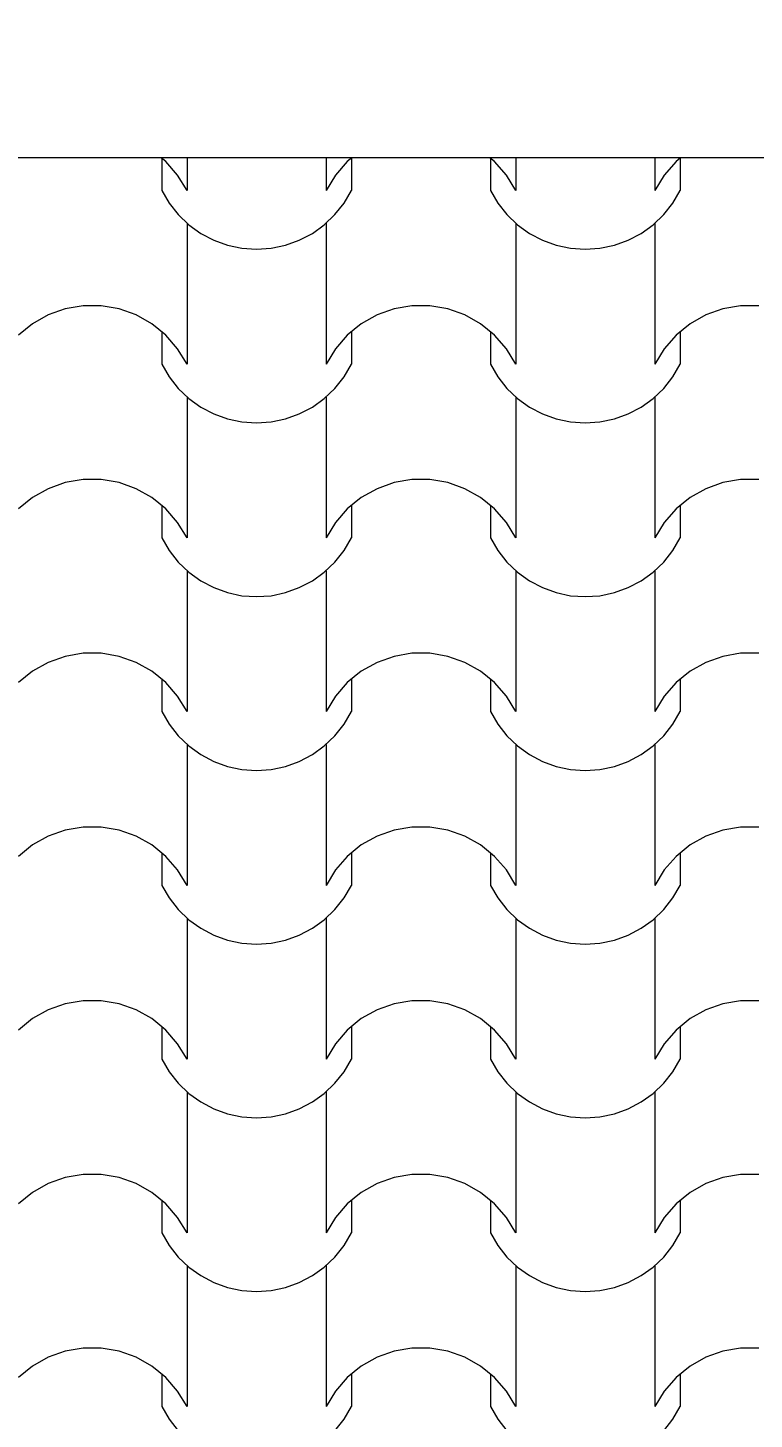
# Model space of a CAD drawing. Header units: millimetres. Extents: x 318905 to 439572, y -5133 to 105868.
# Drawn here: x 366355 to 366983, y 6543 to 7747 of the extents above; entities that cross this region are included whole.
import ezdxf

# ---------------------------------------------------------------- set-up
doc = ezdxf.new("R2010")
doc.units = ezdxf.units.MM
doc.header["$MEASUREMENT"] = 0
for name, color, linetype, lineweight in [('0_Stylo_No__98', 154, 'Continuous', 0), ('2D -  Dessin général_Stylo_No__1', 7, 'Continuous', 5), ('OMBRES_Stylo_No__1', 7, 'Continuous', 5)]:
    doc.layers.add(name, color=color, linetype=linetype, lineweight=lineweight)
doc.layers.add('OMBRES_Stylo_No__82', color=7, linetype='Continuous', lineweight=13, true_color=0xaaaaaa)
doc.styles.add('STYLE_GENERE_3', font='')
doc.styles.get('STYLE_GENERE_3').set_extended_font_data('Arial')
doc.dimstyles.new('STYLE_GENERE__1', dxfattribs={"dimtxt": 200, "dimasz": 142.5, "dimexe": 0.18, "dimexo": 500, "dimgap": 0.09, "dimtad": 0, "dimtih": 1, "dimtoh": 1, "dimlfac": 0.001, "dimzin": 0, "dimdsep": 46, "dimtxsty": 'STYLE_GENERE_3', "dimblk": 'ARROWHEAD_6', "dimblk1": 'ARROWHEAD_6', "dimblk2": 'ARROWHEAD_6', "dimcen": 0.09, "dimclrd": 154, "dimclre": 154, "dimclrt": 154, "dimazin": 0, "dimtfac": 1, "dimtdec": 4, "dimtmove": 0, "dimatfit": 3, "dimfxl": 0, "dimtolj": 1, "dimtzin": 0, "dimarcsym": 0})

# ---------------------------------------------------------------- blocks, each defined once
blk = doc.blocks.new('*X107')
at = {"layer": 'OMBRES_Stylo_No__82', "linetype": 'Continuous'}
for p, q in [((366473.9, 7631.3), (366470, 7634.5)), ((366470.4, 7634.2), (366470.4, 7606.2)), ((366492.4, 7634.5), (366492.4, 7606.2)), ((366612.6, 7634.5), (366612.6, 7606.2)), ((366634.9, 7634.5), (366631, 7631.3)), ((366634.6, 7634.2), (366634.6, 7606.2)), ((366758.4, 7631.3), (366754.5, 7634.5)), ((366754.8, 7634.2), (366754.8, 7606.2)), ((366776.8, 7634.5), (366776.8, 7606.2)), ((366897.1, 7634.5), (366897.1, 7606.2)), ((366919.4, 7634.5), (366915.5, 7631.3)), ((366919.1, 7634.2), (366919.1, 7606.2)), ((366484.2, 7619.5), (366473.9, 7631.3)), ((366631, 7631.3), (366620.7, 7619.5)), ((366768.7, 7619.5), (366758.4, 7631.3)), ((366915.5, 7631.3), (366905.2, 7619.5)), ((366492.4, 7606.2), (366484.2, 7619.5)), ((366620.7, 7619.5), (366612.6, 7606.2)), ((366776.8, 7606.2), (366768.7, 7619.5)), ((366905.2, 7619.5), (366897.1, 7606.2)), ((366470.4, 7606.2), (366476.8, 7595.2)), ((366628.2, 7595.2), (366634.6, 7606.2)), ((366754.8, 7606.2), (366761.3, 7595.2)), ((366912.6, 7595.2), (366919.1, 7606.2)), ((366476.8, 7595.2), (366484.7, 7585.3)), ((366620.3, 7585.3), (366628.2, 7595.2)), ((366761.3, 7595.2), (366769.2, 7585.3)), ((366904.8, 7585.3), (366912.6, 7595.2)), ((366484.7, 7585.3), (366493.9, 7576.5)), ((366492.4, 7577.8), (366492.4, 7516.8)), ((366493.9, 7576.5), (366504.2, 7569.1)), ((366600.8, 7569.1), (366611.1, 7576.5)), ((366611.1, 7576.5), (366620.3, 7585.3)), ((366612.6, 7577.8), (366612.6, 7516.8)), ((366769.2, 7585.3), (366778.4, 7576.5)), ((366776.8, 7577.8), (366776.8, 7516.8)), ((366778.4, 7576.5), (366788.7, 7569.1)), ((366885.3, 7569.1), (366895.6, 7576.5)), ((366895.6, 7576.5), (366904.8, 7585.3)), ((366897.1, 7577.8), (366897.1, 7516.8)), ((366504.2, 7569.1), (366515.4, 7563.1)), ((366515.4, 7563.1), (366527.4, 7558.8)), ((366577.6, 7558.8), (366589.5, 7563.1)), ((366589.5, 7563.1), (366600.8, 7569.1)), ((366788.7, 7569.1), (366799.9, 7563.1)), ((366799.9, 7563.1), (366811.9, 7558.8)), ((366862.1, 7558.8), (366874, 7563.1)), ((366874, 7563.1), (366885.3, 7569.1)), ((366527.4, 7558.8), (366539.8, 7556.2)), ((366539.8, 7556.2), (366552.5, 7555.3)), ((366552.5, 7555.3), (366565.2, 7556.2)), ((366565.2, 7556.2), (366577.6, 7558.8)), ((366811.9, 7558.8), (366824.3, 7556.2)), ((366824.3, 7556.2), (366837, 7555.3)), ((366837, 7555.3), (366849.6, 7556.2)), ((366849.6, 7556.2), (366862.1, 7558.8)), ((366492.4, 7516.8), (366492.4, 7455.8)), ((366612.6, 7516.8), (366612.6, 7455.8)), ((366776.8, 7516.8), (366776.8, 7455.8)), ((366897.1, 7516.8), (366897.1, 7455.8)), ((366387, 7503.7), (366372.3, 7498.5)), ((366402.4, 7506.3), (366387, 7503.7)), ((366410.2, 7506.3), (366402.4, 7506.3)), ((366418.1, 7506.3), (366410.2, 7506.3)), ((366433.5, 7503.7), (366418.1, 7506.3)), ((366448.2, 7498.5), (366433.5, 7503.7)), ((366671.5, 7503.7), (366656.8, 7498.5)), ((366686.9, 7506.3), (366671.5, 7503.7)), ((366694.7, 7506.3), (366686.9, 7506.3)), ((366702.5, 7506.3), (366694.7, 7506.3)), ((366717.9, 7503.7), (366702.5, 7506.3)), ((366732.7, 7498.5), (366717.9, 7503.7)), ((366956, 7503.7), (366941.3, 7498.5)), ((366971.4, 7506.3), (366956, 7503.7)), ((366979.2, 7506.3), (366971.4, 7506.3)), ((366987, 7506.3), (366979.2, 7506.3)), ((366358.7, 7490.8), (366346.5, 7481)), ((366372.3, 7498.5), (366358.7, 7490.8)), ((366461.8, 7490.8), (366448.2, 7498.5)), ((366473.9, 7481), (366461.8, 7490.8)), ((366643.1, 7490.8), (366631, 7481)), ((366656.8, 7498.5), (366643.1, 7490.8)), ((366746.3, 7490.8), (366732.7, 7498.5)), ((366758.4, 7481), (366746.3, 7490.8)), ((366927.6, 7490.8), (366915.5, 7481)), ((366941.3, 7498.5), (366927.6, 7490.8)), ((366470.4, 7483.9), (366470.4, 7455.8)), ((366484.2, 7469.2), (366473.9, 7481)), ((366631, 7481), (366620.7, 7469.2)), ((366634.6, 7483.9), (366634.6, 7455.8)), ((366754.8, 7483.9), (366754.8, 7455.8)), ((366768.7, 7469.2), (366758.4, 7481)), ((366915.5, 7481), (366905.2, 7469.2)), ((366919.1, 7483.9), (366919.1, 7455.8)), ((366492.4, 7455.8), (366484.2, 7469.2)), ((366620.7, 7469.2), (366612.6, 7455.8)), ((366776.8, 7455.8), (366768.7, 7469.2)), ((366905.2, 7469.2), (366897.1, 7455.8)), ((366470.4, 7455.8), (366476.8, 7444.9)), ((366628.2, 7444.9), (366634.6, 7455.8)), ((366754.8, 7455.8), (366761.3, 7444.9)), ((366912.6, 7444.9), (366919.1, 7455.8)), ((366476.8, 7444.9), (366484.7, 7434.9)), ((366620.3, 7434.9), (366628.2, 7444.9)), ((366761.3, 7444.9), (366769.2, 7434.9)), ((366904.8, 7434.9), (366912.6, 7444.9)), ((366484.7, 7434.9), (366493.9, 7426.2)), ((366611.1, 7426.2), (366620.3, 7434.9)), ((366769.2, 7434.9), (366778.4, 7426.2)), ((366895.6, 7426.2), (366904.8, 7434.9)), ((366492.4, 7427.4), (366492.4, 7366.5)), ((366493.9, 7426.2), (366504.2, 7418.7)), ((366504.2, 7418.7), (366515.4, 7412.8)), ((366589.5, 7412.8), (366600.8, 7418.7)), ((366600.8, 7418.7), (366611.1, 7426.2)), ((366612.6, 7427.4), (366612.6, 7366.5)), ((366776.8, 7427.4), (366776.8, 7366.5)), ((366778.4, 7426.2), (366788.7, 7418.7)), ((366788.7, 7418.7), (366799.9, 7412.8)), ((366874, 7412.8), (366885.3, 7418.7)), ((366885.3, 7418.7), (366895.6, 7426.2)), ((366897.1, 7427.4), (366897.1, 7366.5)), ((366515.4, 7412.8), (366527.4, 7408.5)), ((366527.4, 7408.5), (366539.8, 7405.9)), ((366539.8, 7405.9), (366552.5, 7405)), ((366552.5, 7405), (366565.2, 7405.9)), ((366565.2, 7405.9), (366577.6, 7408.5)), ((366577.6, 7408.5), (366589.5, 7412.8)), ((366799.9, 7412.8), (366811.9, 7408.5)), ((366811.9, 7408.5), (366824.3, 7405.9)), ((366824.3, 7405.9), (366837, 7405)), ((366837, 7405), (366849.6, 7405.9)), ((366849.6, 7405.9), (366862.1, 7408.5)), ((366862.1, 7408.5), (366874, 7412.8)), ((366492.4, 7366.5), (366492.4, 7305.5)), ((366612.6, 7366.5), (366612.6, 7305.5)), ((366776.8, 7366.5), (366776.8, 7305.5)), ((366897.1, 7366.5), (366897.1, 7305.5)), ((366372.3, 7348.1), (366358.7, 7340.5)), ((366387, 7353.4), (366372.3, 7348.1)), ((366402.4, 7356), (366387, 7353.4)), ((366410.2, 7356), (366402.4, 7356)), ((366418.1, 7356), (366410.2, 7356)), ((366433.5, 7353.4), (366418.1, 7356)), ((366448.2, 7348.1), (366433.5, 7353.4)), ((366461.8, 7340.5), (366448.2, 7348.1)), ((366656.8, 7348.1), (366643.1, 7340.5)), ((366671.5, 7353.4), (366656.8, 7348.1)), ((366686.9, 7356), (366671.5, 7353.4)), ((366694.7, 7356), (366686.9, 7356)), ((366702.5, 7356), (366694.7, 7356)), ((366717.9, 7353.4), (366702.5, 7356)), ((366732.7, 7348.1), (366717.9, 7353.4)), ((366746.3, 7340.5), (366732.7, 7348.1)), ((366941.3, 7348.1), (366927.6, 7340.5)), ((366956, 7353.4), (366941.3, 7348.1)), ((366971.4, 7356), (366956, 7353.4)), ((366979.2, 7356), (366971.4, 7356)), ((366987, 7356), (366979.2, 7356)), ((366358.7, 7340.5), (366346.5, 7330.6)), ((366473.9, 7330.6), (366461.8, 7340.5)), ((366470.4, 7333.5), (366470.4, 7305.5)), ((366643.1, 7340.5), (366631, 7330.6)), ((366634.6, 7333.5), (366634.6, 7305.5)), ((366758.4, 7330.6), (366746.3, 7340.5)), ((366754.8, 7333.5), (366754.8, 7305.5)), ((366927.6, 7340.5), (366915.5, 7330.6)), ((366919.1, 7333.5), (366919.1, 7305.5)), ((366484.2, 7318.8), (366473.9, 7330.6)), ((366631, 7330.6), (366620.7, 7318.8)), ((366768.7, 7318.8), (366758.4, 7330.6)), ((366915.5, 7330.6), (366905.2, 7318.8)), ((366492.4, 7305.5), (366484.2, 7318.8)), ((366620.7, 7318.8), (366612.6, 7305.5)), ((366776.8, 7305.5), (366768.7, 7318.8)), ((366905.2, 7318.8), (366897.1, 7305.5)), ((366470.4, 7305.5), (366476.8, 7294.5)), ((366628.2, 7294.5), (366634.6, 7305.5)), ((366754.8, 7305.5), (366761.3, 7294.5)), ((366912.6, 7294.5), (366919.1, 7305.5)), ((366476.8, 7294.5), (366484.7, 7284.6)), ((366620.3, 7284.6), (366628.2, 7294.5)), ((366761.3, 7294.5), (366769.2, 7284.6)), ((366904.8, 7284.6), (366912.6, 7294.5)), ((366484.7, 7284.6), (366493.9, 7275.8)), ((366492.4, 7277.1), (366492.4, 7216.1)), ((366493.9, 7275.8), (366504.2, 7268.4)), ((366600.8, 7268.4), (366611.1, 7275.8)), ((366611.1, 7275.8), (366620.3, 7284.6)), ((366612.6, 7277.1), (366612.6, 7216.1)), ((366769.2, 7284.6), (366778.4, 7275.8)), ((366776.8, 7277.1), (366776.8, 7216.1)), ((366778.4, 7275.8), (366788.7, 7268.4)), ((366885.3, 7268.4), (366895.6, 7275.8)), ((366895.6, 7275.8), (366904.8, 7284.6)), ((366897.1, 7277.1), (366897.1, 7216.1)), ((366504.2, 7268.4), (366515.4, 7262.5)), ((366515.4, 7262.5), (366527.4, 7258.2)), ((366577.6, 7258.2), (366589.5, 7262.5)), ((366589.5, 7262.5), (366600.8, 7268.4)), ((366788.7, 7268.4), (366799.9, 7262.5)), ((366799.9, 7262.5), (366811.9, 7258.2)), ((366862.1, 7258.2), (366874, 7262.5)), ((366874, 7262.5), (366885.3, 7268.4)), ((366527.4, 7258.2), (366539.8, 7255.5)), ((366539.8, 7255.5), (366552.5, 7254.7)), ((366552.5, 7254.7), (366565.2, 7255.5)), ((366565.2, 7255.5), (366577.6, 7258.2)), ((366811.9, 7258.2), (366824.3, 7255.5)), ((366824.3, 7255.5), (366837, 7254.7)), ((366837, 7254.7), (366849.6, 7255.5)), ((366849.6, 7255.5), (366862.1, 7258.2)), ((366492.4, 7216.1), (366492.4, 7155.2)), ((366612.6, 7216.1), (366612.6, 7155.2)), ((366776.8, 7216.1), (366776.8, 7155.2)), ((366897.1, 7216.1), (366897.1, 7155.2)), ((366387, 7203), (366372.3, 7197.8)), ((366402.4, 7205.7), (366387, 7203)), ((366410.2, 7205.7), (366402.4, 7205.7)), ((366418.1, 7205.7), (366410.2, 7205.7)), ((366433.5, 7203), (366418.1, 7205.7)), ((366448.2, 7197.8), (366433.5, 7203)), ((366671.5, 7203), (366656.8, 7197.8)), ((366686.9, 7205.7), (366671.5, 7203)), ((366694.7, 7205.7), (366686.9, 7205.7)), ((366702.5, 7205.7), (366694.7, 7205.7)), ((366717.9, 7203), (366702.5, 7205.7)), ((366732.7, 7197.8), (366717.9, 7203)), ((366956, 7203), (366941.3, 7197.8)), ((366971.4, 7205.7), (366956, 7203)), ((366979.2, 7205.7), (366971.4, 7205.7)), ((366987, 7205.7), (366979.2, 7205.7)), ((366358.7, 7190.1), (366346.5, 7180.3)), ((366372.3, 7197.8), (366358.7, 7190.1)), ((366461.8, 7190.1), (366448.2, 7197.8)), ((366473.9, 7180.3), (366461.8, 7190.1)), ((366643.1, 7190.1), (366631, 7180.3)), ((366656.8, 7197.8), (366643.1, 7190.1)), ((366746.3, 7190.1), (366732.7, 7197.8)), ((366758.4, 7180.3), (366746.3, 7190.1)), ((366927.6, 7190.1), (366915.5, 7180.3)), ((366941.3, 7197.8), (366927.6, 7190.1)), ((366470.4, 7183.2), (366470.4, 7155.2)), ((366484.2, 7168.5), (366473.9, 7180.3)), ((366631, 7180.3), (366620.7, 7168.5)), ((366634.6, 7183.2), (366634.6, 7155.2)), ((366754.8, 7183.2), (366754.8, 7155.2)), ((366768.7, 7168.5), (366758.4, 7180.3)), ((366915.5, 7180.3), (366905.2, 7168.5)), ((366919.1, 7183.2), (366919.1, 7155.2)), ((366492.4, 7155.2), (366484.2, 7168.5)), ((366620.7, 7168.5), (366612.6, 7155.2)), ((366776.8, 7155.2), (366768.7, 7168.5)), ((366905.2, 7168.5), (366897.1, 7155.2)), ((366470.4, 7155.2), (366476.8, 7144.2)), ((366628.2, 7144.2), (366634.6, 7155.2)), ((366754.8, 7155.2), (366761.3, 7144.2)), ((366912.6, 7144.2), (366919.1, 7155.2)), ((366476.8, 7144.2), (366484.7, 7134.3)), ((366620.3, 7134.3), (366628.2, 7144.2)), ((366761.3, 7144.2), (366769.2, 7134.3)), ((366904.8, 7134.3), (366912.6, 7144.2)), ((366484.7, 7134.3), (366493.9, 7125.5)), ((366611.1, 7125.5), (366620.3, 7134.3)), ((366769.2, 7134.3), (366778.4, 7125.5)), ((366895.6, 7125.5), (366904.8, 7134.3)), ((366492.4, 7126.8), (366492.4, 7065.8)), ((366493.9, 7125.5), (366504.2, 7118.1)), ((366504.2, 7118.1), (366515.4, 7112.1)), ((366589.5, 7112.1), (366600.8, 7118.1)), ((366600.8, 7118.1), (366611.1, 7125.5)), ((366612.6, 7126.8), (366612.6, 7065.8)), ((366776.8, 7126.8), (366776.8, 7065.8)), ((366778.4, 7125.5), (366788.7, 7118.1)), ((366788.7, 7118.1), (366799.9, 7112.1)), ((366874, 7112.1), (366885.3, 7118.1)), ((366885.3, 7118.1), (366895.6, 7125.5)), ((366897.1, 7126.8), (366897.1, 7065.8)), ((366515.4, 7112.1), (366527.4, 7107.8)), ((366527.4, 7107.8), (366539.8, 7105.2)), ((366539.8, 7105.2), (366552.5, 7104.3)), ((366552.5, 7104.3), (366565.2, 7105.2)), ((366565.2, 7105.2), (366577.6, 7107.8)), ((366577.6, 7107.8), (366589.5, 7112.1)), ((366799.9, 7112.1), (366811.9, 7107.8)), ((366811.9, 7107.8), (366824.3, 7105.2)), ((366824.3, 7105.2), (366837, 7104.3)), ((366837, 7104.3), (366849.6, 7105.2)), ((366849.6, 7105.2), (366862.1, 7107.8)), ((366862.1, 7107.8), (366874, 7112.1)), ((366492.4, 7065.8), (366492.4, 7004.8)), ((366612.6, 7065.8), (366612.6, 7004.8)), ((366776.8, 7065.8), (366776.8, 7004.8)), ((366897.1, 7065.8), (366897.1, 7004.8)), ((366372.3, 7047.4), (366358.7, 7039.8)), ((366387, 7052.7), (366372.3, 7047.4)), ((366402.4, 7055.3), (366387, 7052.7)), ((366410.2, 7055.3), (366402.4, 7055.3)), ((366418.1, 7055.3), (366410.2, 7055.3)), ((366433.5, 7052.7), (366418.1, 7055.3)), ((366448.2, 7047.4), (366433.5, 7052.7)), ((366461.8, 7039.8), (366448.2, 7047.4)), ((366656.8, 7047.4), (366643.1, 7039.8)), ((366671.5, 7052.7), (366656.8, 7047.4)), ((366686.9, 7055.3), (366671.5, 7052.7)), ((366694.7, 7055.3), (366686.9, 7055.3)), ((366702.5, 7055.3), (366694.7, 7055.3)), ((366717.9, 7052.7), (366702.5, 7055.3)), ((366732.7, 7047.4), (366717.9, 7052.7)), ((366746.3, 7039.8), (366732.7, 7047.4)), ((366941.3, 7047.4), (366927.6, 7039.8)), ((366956, 7052.7), (366941.3, 7047.4)), ((366971.4, 7055.3), (366956, 7052.7)), ((366979.2, 7055.3), (366971.4, 7055.3)), ((366987, 7055.3), (366979.2, 7055.3)), ((366358.7, 7039.8), (366346.5, 7029.9)), ((366473.9, 7029.9), (366461.8, 7039.8)), ((366470.4, 7032.9), (366470.4, 7004.8)), ((366643.1, 7039.8), (366631, 7029.9)), ((366634.6, 7032.9), (366634.6, 7004.8)), ((366758.4, 7029.9), (366746.3, 7039.8)), ((366754.8, 7032.9), (366754.8, 7004.8)), ((366927.6, 7039.8), (366915.5, 7029.9)), ((366919.1, 7032.9), (366919.1, 7004.8)), ((366484.2, 7018.2), (366473.9, 7029.9)), ((366631, 7029.9), (366620.7, 7018.2)), ((366768.7, 7018.2), (366758.4, 7029.9)), ((366915.5, 7029.9), (366905.2, 7018.2)), ((366492.4, 7004.8), (366484.2, 7018.2)), ((366620.7, 7018.2), (366612.6, 7004.8)), ((366776.8, 7004.8), (366768.7, 7018.2)), ((366905.2, 7018.2), (366897.1, 7004.8)), ((366470.4, 7004.8), (366476.8, 6993.9)), ((366628.2, 6993.9), (366634.6, 7004.8)), ((366754.8, 7004.8), (366761.3, 6993.9)), ((366912.6, 6993.9), (366919.1, 7004.8)), ((366476.8, 6993.9), (366484.7, 6983.9)), ((366484.7, 6983.9), (366493.9, 6975.1)), ((366611.1, 6975.1), (366620.3, 6983.9)), ((366620.3, 6983.9), (366628.2, 6993.9)), ((366761.3, 6993.9), (366769.2, 6983.9)), ((366769.2, 6983.9), (366778.4, 6975.1)), ((366895.6, 6975.1), (366904.8, 6983.9)), ((366904.8, 6983.9), (366912.6, 6993.9)), ((366492.4, 6976.4), (366492.4, 6915.5)), ((366493.9, 6975.1), (366504.2, 6967.7)), ((366600.8, 6967.7), (366611.1, 6975.1)), ((366612.6, 6976.4), (366612.6, 6915.5)), ((366776.8, 6976.4), (366776.8, 6915.5)), ((366778.4, 6975.1), (366788.7, 6967.7)), ((366885.3, 6967.7), (366895.6, 6975.1)), ((366897.1, 6976.4), (366897.1, 6915.5)), ((366504.2, 6967.7), (366515.4, 6961.8)), ((366515.4, 6961.8), (366527.4, 6957.5)), ((366577.6, 6957.5), (366589.5, 6961.8)), ((366589.5, 6961.8), (366600.8, 6967.7)), ((366788.7, 6967.7), (366799.9, 6961.8)), ((366799.9, 6961.8), (366811.9, 6957.5)), ((366862.1, 6957.5), (366874, 6961.8)), ((366874, 6961.8), (366885.3, 6967.7)), ((366527.4, 6957.5), (366539.8, 6954.9)), ((366539.8, 6954.9), (366552.5, 6954)), ((366552.5, 6954), (366565.2, 6954.9)), ((366565.2, 6954.9), (366577.6, 6957.5)), ((366811.9, 6957.5), (366824.3, 6954.9)), ((366824.3, 6954.9), (366837, 6954)), ((366837, 6954), (366849.6, 6954.9)), ((366849.6, 6954.9), (366862.1, 6957.5)), ((366492.4, 6915.5), (366492.4, 6854.5)), ((366612.6, 6915.5), (366612.6, 6854.5)), ((366776.8, 6915.5), (366776.8, 6854.5)), ((366897.1, 6915.5), (366897.1, 6854.5)), ((366387, 6902.3), (366372.3, 6897.1)), ((366402.4, 6905), (366387, 6902.3)), ((366410.2, 6905), (366402.4, 6905)), ((366418.1, 6905), (366410.2, 6905)), ((366433.5, 6902.3), (366418.1, 6905)), ((366448.2, 6897.1), (366433.5, 6902.3)), ((366671.5, 6902.3), (366656.8, 6897.1)), ((366686.9, 6905), (366671.5, 6902.3)), ((366694.7, 6905), (366686.9, 6905)), ((366702.5, 6905), (366694.7, 6905)), ((366717.9, 6902.3), (366702.5, 6905)), ((366732.7, 6897.1), (366717.9, 6902.3)), ((366956, 6902.3), (366941.3, 6897.1)), ((366971.4, 6905), (366956, 6902.3)), ((366979.2, 6905), (366971.4, 6905)), ((366987, 6905), (366979.2, 6905)), ((366358.7, 6889.5), (366346.5, 6879.6)), ((366372.3, 6897.1), (366358.7, 6889.5)), ((366461.8, 6889.5), (366448.2, 6897.1)), ((366473.9, 6879.6), (366461.8, 6889.5)), ((366643.1, 6889.5), (366631, 6879.6)), ((366656.8, 6897.1), (366643.1, 6889.5)), ((366746.3, 6889.5), (366732.7, 6897.1)), ((366758.4, 6879.6), (366746.3, 6889.5)), ((366927.6, 6889.5), (366915.5, 6879.6)), ((366941.3, 6897.1), (366927.6, 6889.5)), ((366470.4, 6882.5), (366470.4, 6854.5)), ((366484.2, 6867.8), (366473.9, 6879.6)), ((366631, 6879.6), (366620.7, 6867.8)), ((366634.6, 6882.5), (366634.6, 6854.5)), ((366754.8, 6882.5), (366754.8, 6854.5)), ((366768.7, 6867.8), (366758.4, 6879.6)), ((366915.5, 6879.6), (366905.2, 6867.8)), ((366919.1, 6882.5), (366919.1, 6854.5)), ((366492.4, 6854.5), (366484.2, 6867.8)), ((366620.7, 6867.8), (366612.6, 6854.5)), ((366776.8, 6854.5), (366768.7, 6867.8)), ((366905.2, 6867.8), (366897.1, 6854.5)), ((366470.4, 6854.5), (366476.8, 6843.5)), ((366628.2, 6843.5), (366634.6, 6854.5)), ((366754.8, 6854.5), (366761.3, 6843.5)), ((366912.6, 6843.5), (366919.1, 6854.5)), ((366476.8, 6843.5), (366484.7, 6833.6)), ((366620.3, 6833.6), (366628.2, 6843.5)), ((366761.3, 6843.5), (366769.2, 6833.6)), ((366904.8, 6833.6), (366912.6, 6843.5)), ((366484.7, 6833.6), (366493.9, 6824.8)), ((366611.1, 6824.8), (366620.3, 6833.6)), ((366769.2, 6833.6), (366778.4, 6824.8)), ((366895.6, 6824.8), (366904.8, 6833.6)), ((366492.4, 6826.1), (366492.4, 6765.1)), ((366493.9, 6824.8), (366504.2, 6817.4)), ((366504.2, 6817.4), (366515.4, 6811.5)), ((366589.5, 6811.5), (366600.8, 6817.4)), ((366600.8, 6817.4), (366611.1, 6824.8)), ((366612.6, 6826.1), (366612.6, 6765.1)), ((366776.8, 6826.1), (366776.8, 6765.1)), ((366778.4, 6824.8), (366788.7, 6817.4)), ((366788.7, 6817.4), (366799.9, 6811.5)), ((366874, 6811.5), (366885.3, 6817.4)), ((366885.3, 6817.4), (366895.6, 6824.8)), ((366897.1, 6826.1), (366897.1, 6765.1)), ((366515.4, 6811.5), (366527.4, 6807.2)), ((366527.4, 6807.2), (366539.8, 6804.5)), ((366539.8, 6804.5), (366552.5, 6803.7)), ((366552.5, 6803.7), (366565.2, 6804.5)), ((366565.2, 6804.5), (366577.6, 6807.2)), ((366577.6, 6807.2), (366589.5, 6811.5)), ((366799.9, 6811.5), (366811.9, 6807.2)), ((366811.9, 6807.2), (366824.3, 6804.5)), ((366824.3, 6804.5), (366837, 6803.7)), ((366837, 6803.7), (366849.6, 6804.5)), ((366849.6, 6804.5), (366862.1, 6807.2)), ((366862.1, 6807.2), (366874, 6811.5)), ((366492.4, 6765.1), (366492.4, 6704.2)), ((366612.6, 6765.1), (366612.6, 6704.2)), ((366776.8, 6765.1), (366776.8, 6704.2)), ((366897.1, 6765.1), (366897.1, 6704.2)), ((366372.3, 6746.8), (366358.7, 6739.1)), ((366387, 6752), (366372.3, 6746.8)), ((366402.4, 6754.7), (366387, 6752)), ((366410.2, 6754.7), (366402.4, 6754.7)), ((366418.1, 6754.7), (366410.2, 6754.7)), ((366433.5, 6752), (366418.1, 6754.7)), ((366448.2, 6746.8), (366433.5, 6752)), ((366461.8, 6739.1), (366448.2, 6746.8)), ((366656.8, 6746.8), (366643.1, 6739.1)), ((366671.5, 6752), (366656.8, 6746.8)), ((366686.9, 6754.7), (366671.5, 6752)), ((366694.7, 6754.7), (366686.9, 6754.7)), ((366702.5, 6754.7), (366694.7, 6754.7)), ((366717.9, 6752), (366702.5, 6754.7)), ((366732.7, 6746.8), (366717.9, 6752)), ((366746.3, 6739.1), (366732.7, 6746.8)), ((366941.3, 6746.8), (366927.6, 6739.1)), ((366956, 6752), (366941.3, 6746.8)), ((366971.4, 6754.7), (366956, 6752)), ((366979.2, 6754.7), (366971.4, 6754.7)), ((366987, 6754.7), (366979.2, 6754.7)), ((366358.7, 6739.1), (366346.5, 6729.3)), ((366473.9, 6729.3), (366461.8, 6739.1)), ((366470.4, 6732.2), (366470.4, 6704.2)), ((366643.1, 6739.1), (366631, 6729.3)), ((366634.6, 6732.2), (366634.6, 6704.2)), ((366758.4, 6729.3), (366746.3, 6739.1)), ((366754.8, 6732.2), (366754.8, 6704.2)), ((366927.6, 6739.1), (366915.5, 6729.3)), ((366919.1, 6732.2), (366919.1, 6704.2)), ((366484.2, 6717.5), (366473.9, 6729.3)), ((366631, 6729.3), (366620.7, 6717.5)), ((366768.7, 6717.5), (366758.4, 6729.3)), ((366915.5, 6729.3), (366905.2, 6717.5)), ((366492.4, 6704.2), (366484.2, 6717.5)), ((366620.7, 6717.5), (366612.6, 6704.2)), ((366776.8, 6704.2), (366768.7, 6717.5)), ((366905.2, 6717.5), (366897.1, 6704.2)), ((366470.4, 6704.2), (366476.8, 6693.2)), ((366628.2, 6693.2), (366634.6, 6704.2)), ((366754.8, 6704.2), (366761.3, 6693.2)), ((366912.6, 6693.2), (366919.1, 6704.2)), ((366476.8, 6693.2), (366484.7, 6683.2)), ((366484.7, 6683.2), (366493.9, 6674.5)), ((366611.1, 6674.5), (366620.3, 6683.2)), ((366620.3, 6683.2), (366628.2, 6693.2)), ((366761.3, 6693.2), (366769.2, 6683.2)), ((366769.2, 6683.2), (366778.4, 6674.5)), ((366895.6, 6674.5), (366904.8, 6683.2)), ((366904.8, 6683.2), (366912.6, 6693.2)), ((366492.4, 6675.8), (366492.4, 6614.8)), ((366493.9, 6674.5), (366504.2, 6667.1)), ((366600.8, 6667.1), (366611.1, 6674.5)), ((366612.6, 6675.8), (366612.6, 6614.8)), ((366776.8, 6675.8), (366776.8, 6614.8)), ((366778.4, 6674.5), (366788.7, 6667.1)), ((366885.3, 6667.1), (366895.6, 6674.5)), ((366897.1, 6675.8), (366897.1, 6614.8)), ((366504.2, 6667.1), (366515.4, 6661.1)), ((366515.4, 6661.1), (366527.4, 6656.8)), ((366577.6, 6656.8), (366589.5, 6661.1)), ((366589.5, 6661.1), (366600.8, 6667.1)), ((366788.7, 6667.1), (366799.9, 6661.1)), ((366799.9, 6661.1), (366811.9, 6656.8)), ((366862.1, 6656.8), (366874, 6661.1)), ((366874, 6661.1), (366885.3, 6667.1)), ((366527.4, 6656.8), (366539.8, 6654.2)), ((366539.8, 6654.2), (366552.5, 6653.3)), ((366552.5, 6653.3), (366565.2, 6654.2)), ((366565.2, 6654.2), (366577.6, 6656.8)), ((366811.9, 6656.8), (366824.3, 6654.2)), ((366824.3, 6654.2), (366837, 6653.3)), ((366837, 6653.3), (366849.6, 6654.2)), ((366849.6, 6654.2), (366862.1, 6656.8)), ((366492.4, 6614.8), (366492.4, 6553.8)), ((366612.6, 6614.8), (366612.6, 6553.8)), ((366776.8, 6614.8), (366776.8, 6553.8)), ((366897.1, 6614.8), (366897.1, 6553.8)), ((366387, 6601.7), (366372.3, 6596.4)), ((366402.4, 6604.3), (366387, 6601.7)), ((366410.2, 6604.3), (366402.4, 6604.3)), ((366418.1, 6604.3), (366410.2, 6604.3)), ((366433.5, 6601.7), (366418.1, 6604.3)), ((366448.2, 6596.4), (366433.5, 6601.7)), ((366671.5, 6601.7), (366656.8, 6596.4)), ((366686.9, 6604.3), (366671.5, 6601.7)), ((366694.7, 6604.3), (366686.9, 6604.3)), ((366702.5, 6604.3), (366694.7, 6604.3)), ((366717.9, 6601.7), (366702.5, 6604.3)), ((366732.7, 6596.4), (366717.9, 6601.7)), ((366956, 6601.7), (366941.3, 6596.4)), ((366971.4, 6604.3), (366956, 6601.7)), ((366979.2, 6604.3), (366971.4, 6604.3)), ((366987, 6604.3), (366979.2, 6604.3)), ((366358.7, 6588.8), (366346.5, 6578.9)), ((366372.3, 6596.4), (366358.7, 6588.8)), ((366461.8, 6588.8), (366448.2, 6596.4)), ((366473.9, 6578.9), (366461.8, 6588.8)), ((366643.1, 6588.8), (366631, 6578.9)), ((366656.8, 6596.4), (366643.1, 6588.8)), ((366746.3, 6588.8), (366732.7, 6596.4)), ((366758.4, 6578.9), (366746.3, 6588.8)), ((366927.6, 6588.8), (366915.5, 6578.9)), ((366941.3, 6596.4), (366927.6, 6588.8)), ((366470.4, 6581.8), (366470.4, 6553.8)), ((366484.2, 6567.2), (366473.9, 6578.9)), ((366631, 6578.9), (366620.7, 6567.2)), ((366634.6, 6581.8), (366634.6, 6553.8)), ((366754.8, 6581.8), (366754.8, 6553.8)), ((366768.7, 6567.2), (366758.4, 6578.9)), ((366915.5, 6578.9), (366905.2, 6567.2)), ((366919.1, 6581.8), (366919.1, 6553.8)), ((366492.4, 6553.8), (366484.2, 6567.2)), ((366620.7, 6567.2), (366612.6, 6553.8)), ((366776.8, 6553.8), (366768.7, 6567.2)), ((366905.2, 6567.2), (366897.1, 6553.8)), ((366470.4, 6553.8), (366476.8, 6542.9)), ((366628.2, 6542.9), (366634.6, 6553.8)), ((366754.8, 6553.8), (366761.3, 6542.9)), ((366912.6, 6542.9), (366919.1, 6553.8)), ((366476.8, 6542.9), (366484.7, 6532.9)), ((366620.3, 6532.9), (366628.2, 6542.9)), ((366761.3, 6542.9), (366769.2, 6532.9)), ((366904.8, 6532.9), (366912.6, 6542.9))]:
    blk.add_line(p, q, dxfattribs=at)
blk = doc.blocks.new('Hachure_26', base_point=(0, 4000))
at = {"layer": 'OMBRES_Stylo_No__1', "linetype": 'Continuous'}
blk.add_line((369844.5, 7634.5), (361366.4, 7634.5), dxfattribs=at)
at = {"layer": 'OMBRES_Stylo_No__82', "linetype": 'Continuous'}
blk.add_blockref('*X107', (0, 0), dxfattribs=at)
blk = doc.blocks.new('*D124')
at = {"layer": '0_Stylo_No__98', "linetype": 'Continuous'}
for p, q in [((352187.7, 7634.5), (352187.7, 7747)), ((352262.7, 7559.5), (352112.7, 7709.5)), ((352687.7, 7634.5), (352047.1, 7634.5)), ((352187.7, 3678.3), (352187.7, 7634.5)), ((352187.7, -552.4), (352187.7, 3403.7)), ((352112.7, -477.4), (352262.7, -627.4)), ((352328.3, -552.4), (351687.7, -552.4)), ((352187.7, -664.9), (352187.7, -552.4))]:
    blk.add_line(p, q, dxfattribs=at)
at = {"layer": '0_Stylo_No__98', "insert": (351920.8, 3441), "char_height": 200, "attachment_point": 7, "style": 'STYLE_GENERE_3'}
blk.add_mtext('\\A1;{\\pql;\\fArial|b0|i0|c0|p34;8,19}', dxfattribs=at)
blk = doc.blocks.new('ARROWHEAD_6')
at = {"color": 0, "linetype": 'Continuous', "lineweight": 0}
for p, q in [((-0.5, -0.5), (0.5, 0.5)), ((0, 0), (-1, 0))]:
    blk.add_line(p, q, dxfattribs=at)

msp = doc.modelspace()

# ---------------------------------------------------------------- linework, layer by layer
at = {"layer": '2D -  Dessin général_Stylo_No__1', "linetype": 'Continuous'}
msp.add_line((369844.465, 7634.463), (354049.368, 7634.516), dxfattribs=at)

# ---------------------------------------------------------------- block references
at = {"layer": 'OMBRES_Stylo_No__82', "linetype": 'Continuous'}
msp.add_blockref('Hachure_26', (0, 4000), dxfattribs=at)

# ---------------------------------------------------------------- dimensions: what is measured, and where the dimension line sits
at = {"color": 154, "linetype": 'Continuous', "lineweight": 0}
dim = msp.add_linear_dim(base=(352187.679, 7634.463), p1=(352187.679, -552.434), p2=(369844.465, 7634.463), angle=90, dimstyle='STYLE_GENERE__1', dxfattribs=at)
dim.commit()
dim.dimension.update_dxf_attribs({"geometry": '*D124', "text_midpoint": (352215.877, 3541.014), "dimtype": 160})

doc.saveas('drawing.dxf')
